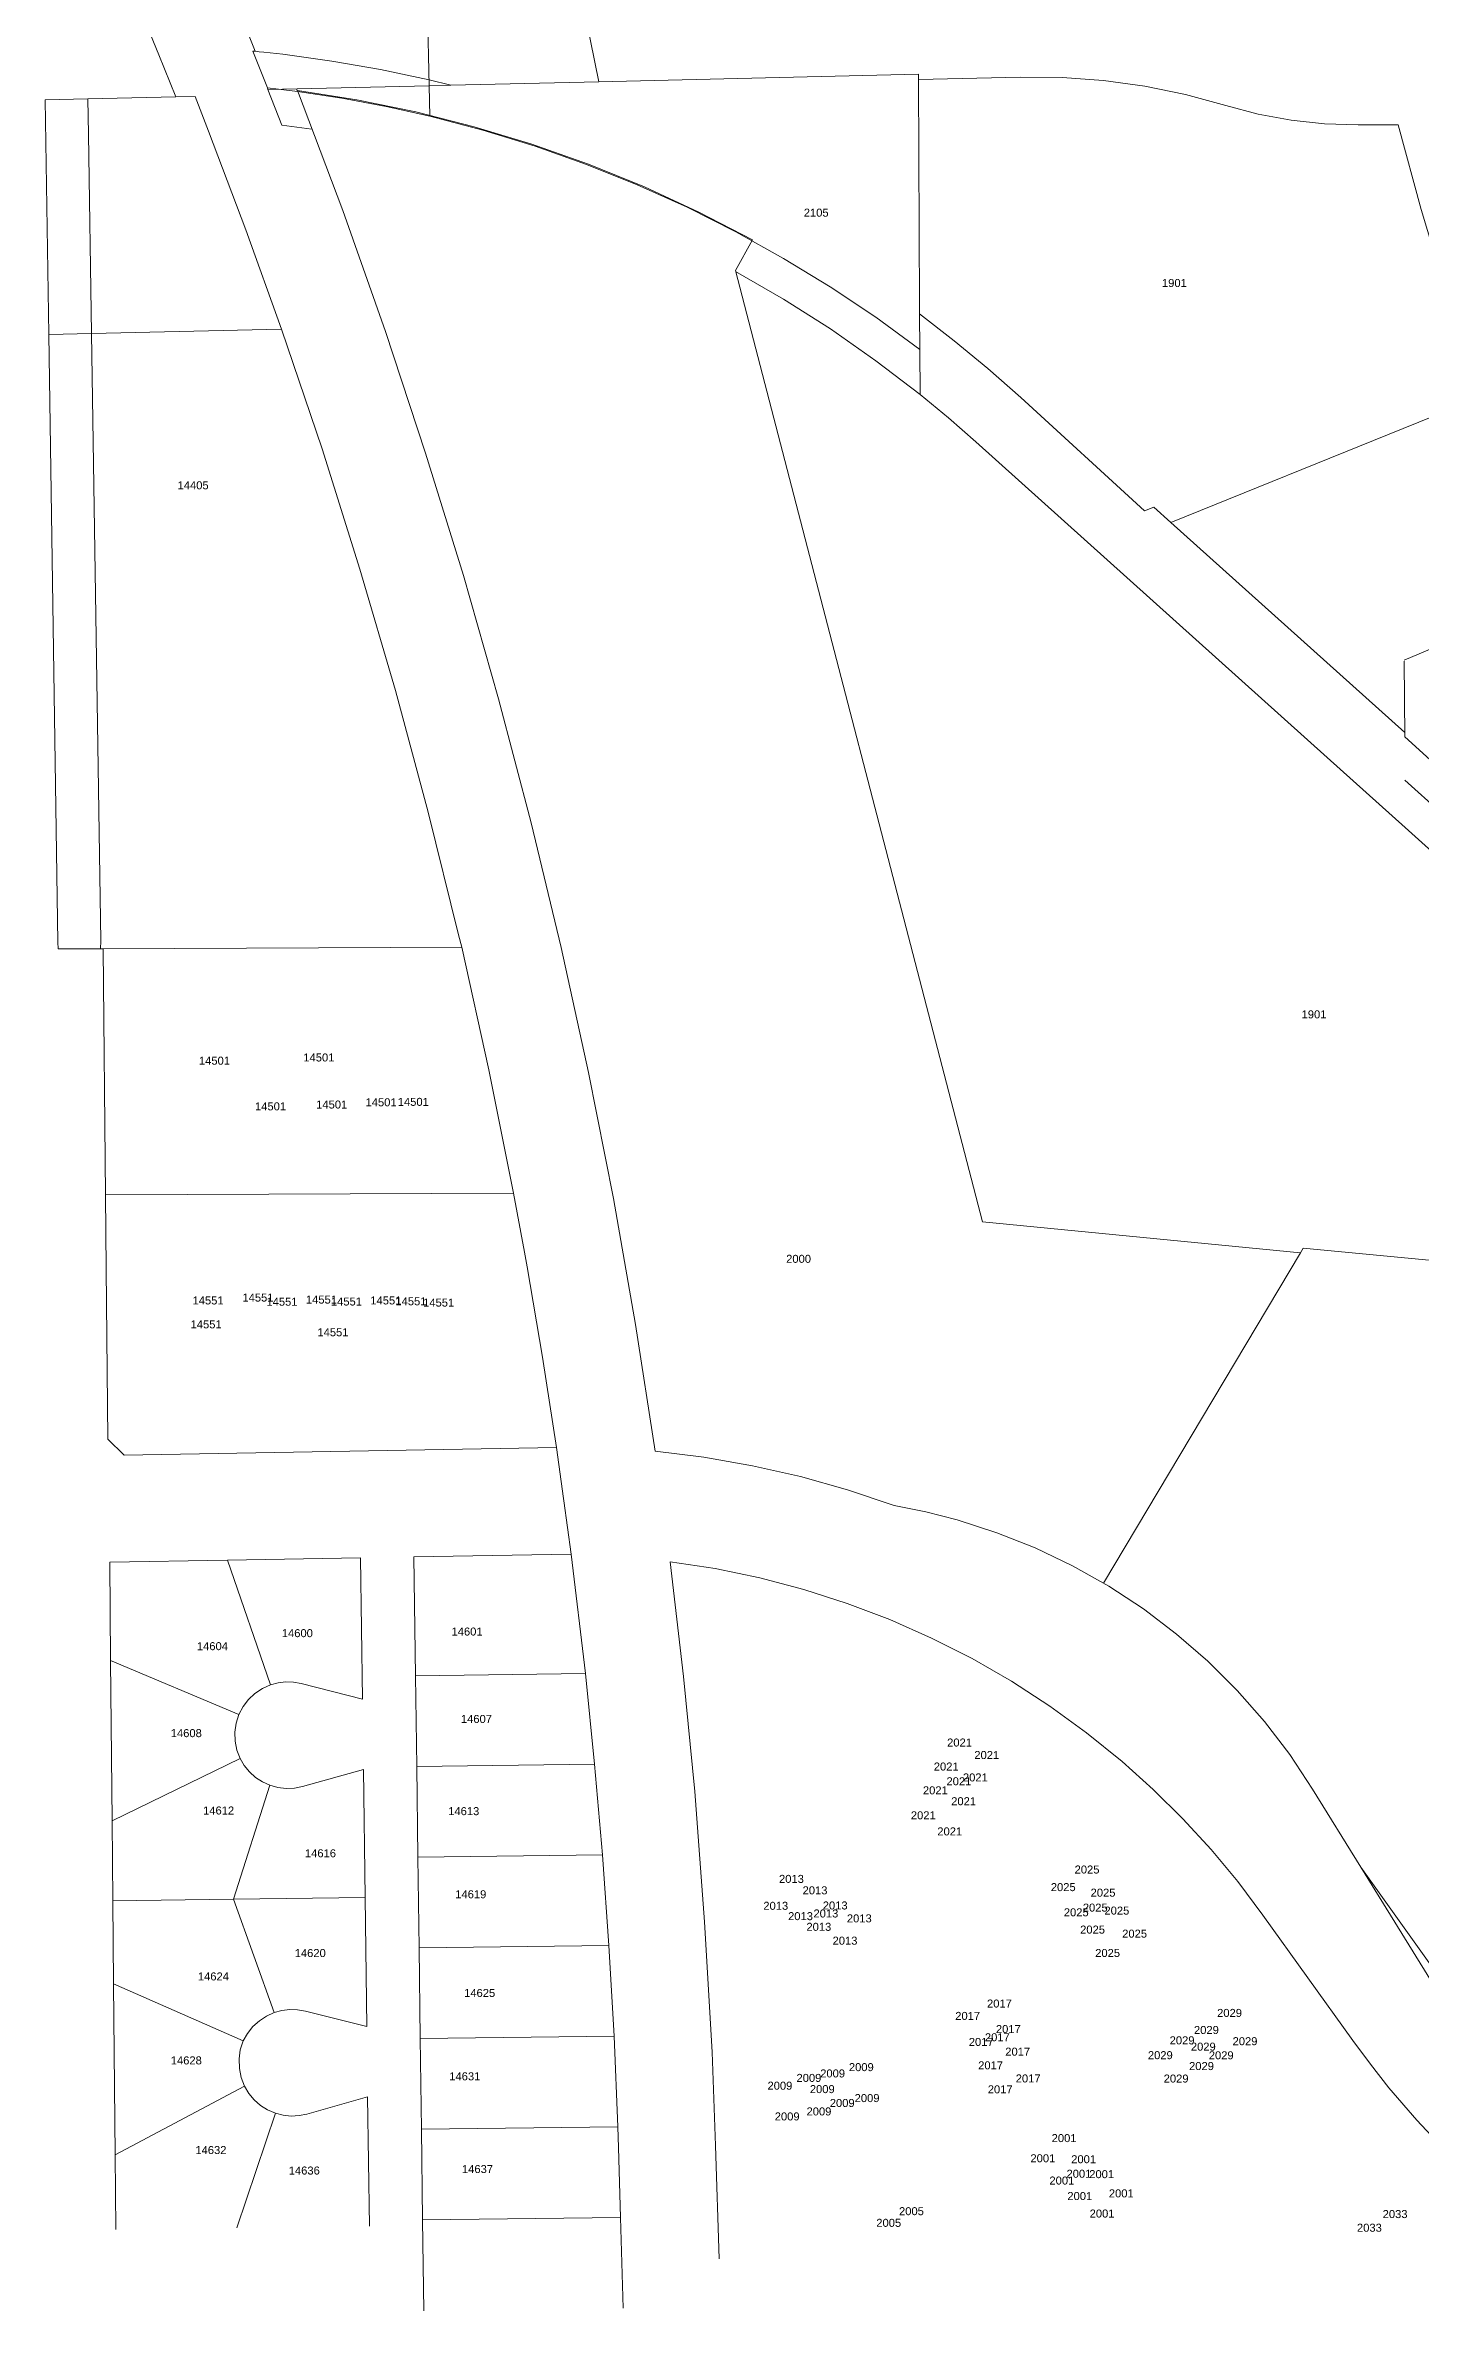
# Model space of a CAD drawing. Header units: feet. Extents: x 865220 to 5618803, y -2240498 to 1935234.
# Drawn here: x 2804456 to 2805746, y 962082 to 964205 of the extents above; entities that cross this region are included whole.
import ezdxf
from ezdxf.enums import TextEntityAlignment as Align

# ---------------------------------------------------------------- set-up
doc = ezdxf.new("R2010")
doc.units = ezdxf.units.FT
doc.header["$LTSCALE"] = 0.015
doc.header["$MEASUREMENT"] = 0
doc.layers.add('Dakota County Addresses', color=7, linetype='Continuous')
doc.layers.add('Dakota County Parcels', color=7, linetype='Continuous')
doc.styles.add('Dimensions 100', font='arial.ttf')

# ---------------------------------------------------------------- blocks, each defined once
blk = doc.blocks.new('ACMAP_ANN_TEMPLATE_Dakota County Addresses')
at = {"layer": 'Dakota County Addresses', "style": 'Dimensions 100'}
blk.add_attdef('DakotaCountyAddress', text='', height=50, dxfattribs=at).set_placement((0, 0), align=Align.CENTER)

msp = doc.modelspace()

# ---------------------------------------------------------------- linework, layer by layer
at = {"layer": 'Dakota County Parcels', "lineweight": 5}
for p, q in [((2804975.2, 964171), (2804957.9, 964257.1)), ((2804546.5, 964236), (2804562.8, 964196.4)), ((2804639.5, 964233.2), (2804653.1, 964199.6)), ((2804816.2, 964167.3), (2804814.6, 964237.3)), ((2804562.8, 964196.4), (2804578.6, 964156.9)), ((2804653.1, 964199.6), (2804650.8, 964199.8)), ((2804650.8, 964199.8), (2804664.5, 964165.3)), ((2804656.9, 964199.2), (2804653.1, 964199.6)), ((2804656.9, 964199.2), (2804661.3, 964198.7)), ((2804661.3, 964198.7), (2804679, 964196.8)), ((2805274.9, 964178), (2804975.2, 964171)), ((2805274.9, 964178), (2805274.9, 964173.1)), ((2805274.9, 964173.1), (2805370.5, 964175.3)), ((2804456.3, 964154.1), (2804496.3, 964155)), ((2804459.6, 963934.1), (2804456.3, 964154.1)), ((2804675.1, 964164), (2804664.5, 964165.3)), ((2804664.5, 964165.3), (2804665, 964163.8)), ((2804816.2, 964167.3), (2804665, 964163.8)), ((2804665, 964163.8), (2804678, 964130.5)), ((2804692.7, 964161.8), (2804675.1, 964164)), ((2804692.7, 964161.8), (2804691.7, 964164.4)), ((2804816.1, 964172.7), (2804836.5, 964167.8)), ((2804836.5, 964167.8), (2804816.2, 964167.3)), ((2804816.2, 964167.3), (2804816.9, 964138.7)), ((2804975.2, 964171), (2804836.5, 964167.8)), ((2805274.9, 964173.1), (2805275.9, 963961.4)), ((2804706.3, 964126.6), (2804678, 964130.5)), ((2805687, 964130.6), (2805724.7, 964130.7)), ((2805103.4, 963994.1), (2805119.2, 964023)), ((2805334.8, 963102.5), (2805103.4, 963994.1)), ((2805276, 963953.5), (2805275.9, 963961.4)), ((2804459.6, 963934.1), (2804499.6, 963935)), ((2804468.2, 963364.8), (2804459.6, 963934.1)), ((2804499.6, 963935), (2804677.9, 963939.2)), ((2804508.4, 963365.9), (2804499.6, 963935)), ((2805486.8, 963769), (2805370.7, 963875)), ((2805511.5, 963758.1), (2805729.3, 963846.1)), ((2805658, 963537.7), (2805328.8, 963833.6)), ((2805495.5, 963772.5), (2805486.8, 963769)), ((2805495.5, 963772.5), (2805511.5, 963758.1)), ((2805511.5, 963758.1), (2805730.7, 963561.2)), ((2805730.3, 963629), (2805891.6, 963696.9)), ((2805730.7, 963557.1), (2805730.3, 963628.1)), ((2805730.7, 963557.1), (2805754.5, 963535.7)), ((2805731.1, 963472.1), (2805658, 963537.7)), ((2805730.9, 963516.6), (2805765, 963486)), ((2805806.3, 963404.5), (2805731.1, 963472.1)), ((2804843.7, 963371.6), (2804846.7, 963360.1)), ((2804468.2, 963364.8), (2804468.3, 963358.3)), ((2804470.7, 963358.4), (2804468.3, 963358.3)), ((2804470.7, 963358.4), (2804508.2, 963358.5)), ((2804508.4, 963365.9), (2804508.2, 963358.5)), ((2804508.2, 963358.5), (2804510.7, 963358.5)), ((2804510.7, 963358.5), (2804846.7, 963360.1)), ((2804510.7, 963358.5), (2804512.9, 963127.9)), ((2804895.4, 963129.6), (2804512.9, 963127.9)), ((2804512.9, 963127.9), (2804513.5, 963058.6)), ((2804895.4, 963129.6), (2804905.6, 963074.1)), ((2805633, 963073.7), (2805334.8, 963102.5)), ((2804905.6, 963074.1), (2804908.1, 963060.4)), ((2805633, 963073.7), (2805448.4, 962764)), ((2805635.6, 963078), (2805633, 963073.7)), ((2805789.6, 963063.1), (2805635.6, 963078)), ((2804513.5, 963058.6), (2804515, 962898.8)), ((2804515, 962898.8), (2804530.2, 962884)), ((2804530.2, 962884), (2804935.4, 962891)), ((2804935.4, 962891), (2804942.1, 962843.4)), ((2805252, 962836.9), (2805208.5, 962851.5)), ((2804516.7, 962783.8), (2804627, 962785.7)), ((2804517.5, 962691.4), (2804516.7, 962783.8)), ((2804627, 962785.7), (2804751.9, 962787.8)), ((2804627, 962785.7), (2804667.5, 962668.8)), ((2804753.7, 962655.4), (2804751.9, 962787.8)), ((2804801.9, 962788.7), (2804949.3, 962791.2)), ((2804803.4, 962677.1), (2804801.9, 962788.7)), ((2804962.7, 962679.2), (2804949.3, 962791.2)), ((2804519, 962541.4), (2804517.5, 962691.4)), ((2804517.5, 962691.4), (2804637.8, 962640.9)), ((2804696.2, 962670), (2804753.7, 962655.4)), ((2804803.4, 962677.1), (2804962.7, 962679.2)), ((2804804.5, 962592.1), (2804803.4, 962677.1)), ((2804971.3, 962594.3), (2804962.7, 962679.2)), ((2804519, 962541.4), (2804638.9, 962599.7)), ((2804697.5, 962573.4), (2804754.5, 962589.5)), ((2804756.1, 962469.5), (2804754.5, 962589.5)), ((2804804.5, 962592.1), (2804971.3, 962594.3)), ((2804805.6, 962507.1), (2804804.5, 962592.1)), ((2804978.6, 962509.4), (2804971.3, 962594.3)), ((2804632.9, 962467.9), (2804666.7, 962574.6)), ((2805689.6, 962497.9), (2805644.4, 962571.1)), ((2804519.7, 962466.4), (2804519, 962541.4)), ((2804805.6, 962507.1), (2804978.6, 962509.4)), ((2804806.7, 962422.1), (2804805.6, 962507.1)), ((2804984.7, 962424.4), (2804978.6, 962509.4)), ((2805763.1, 962395.2), (2805689.6, 962497.9)), ((2805689.6, 962497.9), (2805800.7, 962317.8)), ((2804519.7, 962466.4), (2804632.9, 962467.9)), ((2804520.4, 962388.4), (2804519.7, 962466.4)), ((2804632.9, 962467.9), (2804756.1, 962469.5)), ((2804632.9, 962467.9), (2804671, 962361.6)), ((2804757.7, 962348.4), (2804756.1, 962469.5)), ((2805597.8, 962453), (2805682, 962335.5)), ((2804806.7, 962422.1), (2804984.7, 962424.4)), ((2804807.8, 962337.2), (2804806.7, 962422.1)), ((2804989.5, 962339.5), (2804984.7, 962424.4)), ((2804521.9, 962228.4), (2804520.4, 962388.4)), ((2804520.4, 962388.4), (2804641.7, 962335.1)), ((2804700.2, 962363), (2804757.7, 962348.4)), ((2804807.8, 962337.2), (2804989.5, 962339.5)), ((2804808.9, 962252.2), (2804807.8, 962337.2)), ((2804993, 962254.5), (2804989.5, 962339.5)), ((2805084.7, 962237.1), (2805081.4, 962324.4)), ((2804521.9, 962228.4), (2804643.1, 962292.5)), ((2804635.9, 962159.9), (2804672, 962267.2)), ((2804701.5, 962266.5), (2804758.5, 962282.6)), ((2804760.1, 962161.5), (2804758.5, 962282.6)), ((2804808.9, 962252.2), (2804993, 962254.5)), ((2804810, 962167.2), (2804808.9, 962252.2)), ((2804993.6, 962235), (2804993, 962254.5)), ((2804522.6, 962158.4), (2804521.9, 962228.4)), ((2804995.6, 962169.6), (2804993.6, 962235)), ((2805087.9, 962130.7), (2805084.7, 962237.1)), ((2804810, 962167.2), (2804995.6, 962169.6)), ((2804811.1, 962082.2), (2804810, 962167.2)), ((2804998.2, 962084.6), (2804995.6, 962169.6))]:
    msp.add_line(p, q, dxfattribs=at)
for points in [[(2804679, 964196.8), (2804725, 964190.4), (2804770.7, 964182.4), (2804816.1, 964172.7)], [(2805370.5, 964175.3), (2805409.5, 964174.9), (2805448.4, 964172.1), (2805487.1, 964166.8), (2805525.3, 964159), (2805563, 964148.8)], [(2804496.3, 964155), (2804578.6, 964156.9), (2804596.7, 964157.3)], [(2804499.6, 963935), (2804496.8, 964122), (2804496.3, 964155)], [(2804677.9, 963939.2), (2804644.4, 964032.2), (2804609.4, 964124.6), (2804596.7, 964157.3)], [(2805028.1, 962887.6), (2805009.7, 963006.3), (2804988.9, 963124.6), (2804965.6, 963242.5), (2804939.9, 963359.8), (2804911.8, 963476.6), (2804881.2, 963592.8), (2804848.3, 963708.3), (2804812.9, 963823.1), (2804775.2, 963937.1), (2804735.1, 964050.3), (2804692.7, 964162.7)], [(2805119.2, 964023), (2805069.1, 964048.9), (2805017.9, 964072.5), (2804965.6, 964093.7), (2804912.4, 964112.5), (2804858.4, 964128.8), (2804803.7, 964142.7), (2804748.4, 964154), (2804692.7, 964162.7)], [(2804816.9, 964138.7), (2804775.8, 964147.8), (2804734.4, 964155.5), (2804692.7, 964161.8)], [(2805276.1, 963920), (2805234.8, 963950.3), (2805192.2, 963978.8), (2805148.5, 964005.5), (2805103.7, 964030.4), (2805057.9, 964053.4), (2805011.2, 964074.5), (2804963.7, 964093.5), (2804915.4, 964110.6), (2804866.4, 964125.7), (2804816.9, 964138.7)], [(2805563, 964148.8), (2805593.4, 964140.7), (2805624.3, 964135), (2805655.6, 964131.6), (2805687, 964130.6)], [(2805724.7, 964130.7), (2805746, 964051.3), (2805769.8, 963972.5), (2805796, 963894.5)], [(2805276.4, 963878.1), (2805235, 963909.6), (2805192.4, 963939.4), (2805148.5, 963967.3), (2805103.4, 963993.2)], [(2805370.7, 963875), (2805340, 963902.2), (2805308.4, 963928.3), (2805276, 963953.5)], [(2805276, 963953.5), (2805276.1, 963920), (2805276.4, 963878.1)], [(2804843.7, 963371.6), (2804815.3, 963486.4), (2804784.5, 963600.7), (2804751.3, 963714.2), (2804715.8, 963827.1), (2804677.9, 963939.2)], [(2805328.8, 963833.6), (2805302.9, 963856.2), (2805276.4, 963878.1)], [(2805729.3, 963846.1), (2805802.7, 963875.8), (2805816.7, 963881.4)], [(2804846.7, 963360.1), (2804872.2, 963245.1), (2804895.4, 963129.6)], [(2804908.1, 963060.4), (2804922.4, 962975.8), (2804935.4, 962891)], [(2805208.5, 962851.5), (2805164.2, 962864), (2805119.2, 962874.1), (2805073.8, 962882), (2805028.1, 962887.6)], [(2804942.1, 962843.4), (2804942.5, 962841.1), (2804949.3, 962791.2)], [(2805311.3, 962823.3), (2805281.8, 962830.8), (2805252, 962836.9)], [(2805644.4, 962571.1), (2805622.9, 962603.4), (2805599.2, 962634.3), (2805573.6, 962663.5), (2805546, 962690.8), (2805516.7, 962716.3), (2805485.7, 962739.8), (2805453.3, 962761.1), (2805419.4, 962780.2), (2805384.4, 962797), (2805348.3, 962811.3), (2805311.3, 962823.3)], [(2805065.1, 962568.8), (2805054.5, 962676.5), (2805042.1, 962784)], [(2805465.7, 962596.9), (2805432.5, 962623.7), (2805397.9, 962648.8), (2805362.1, 962672), (2805325.1, 962693.3), (2805287, 962712.6), (2805247.9, 962729.8), (2805208, 962745), (2805167.4, 962758), (2805126.1, 962768.9), (2805084.3, 962777.6), (2805042.1, 962784)], [(2804667.5, 962668.8), (2804659.9, 962665.4), (2804652.9, 962660.7), (2804646.8, 962655), (2804641.7, 962648.3), (2804637.8, 962640.9)], [(2804696.2, 962670), (2804689.1, 962671.3), (2804681.8, 962671.5), (2804674.6, 962670.6), (2804667.5, 962668.8)], [(2804637.8, 962640.9), (2804635.2, 962632.8), (2804634, 962624.4), (2804634.2, 962615.9), (2804635.9, 962607.6), (2804638.9, 962599.7)], [(2804638.9, 962599.7), (2804642.8, 962593.1), (2804647.7, 962587.1), (2804653.3, 962582), (2804659.8, 962577.8), (2804666.7, 962574.6)], [(2805597.8, 962453), (2805574.2, 962484.3), (2805549.2, 962514.4), (2805522.7, 962543.2), (2805494.8, 962570.7), (2805465.7, 962596.9)], [(2804666.7, 962574.6), (2804674.3, 962572.5), (2804682, 962571.6), (2804689.8, 962571.9), (2804697.5, 962573.4)], [(2805081.4, 962324.4), (2805074.3, 962446.7), (2805065.1, 962568.8)], [(2804671, 962361.6), (2804663.7, 962358.2), (2804657, 962353.8), (2804651, 962348.4), (2804645.8, 962342.1), (2804641.7, 962335.1)], [(2804700.2, 962363), (2804692.9, 962364.3), (2804685.5, 962364.5), (2804678.2, 962363.6), (2804671, 962361.6)], [(2804641.7, 962335.1), (2804639.1, 962326.8), (2804638, 962318.1), (2804638.3, 962309.3), (2804640, 962300.7), (2804643.1, 962292.5)], [(2805682, 962335.5), (2805698.6, 962313.1), (2805715.9, 962291.2)], [(2804643.1, 962292.5), (2804647.1, 962285.7), (2804652.1, 962279.7), (2804658.1, 962274.5), (2804664.7, 962270.3), (2804672, 962267.2)], [(2805715.9, 962291.2), (2805742, 962260.6), (2805769.5, 962231.3), (2805798.3, 962203.2), (2805828.3, 962176.4), (2805859.4, 962151)], [(2804672, 962267.2), (2804679.2, 962265.4), (2804686.7, 962264.6), (2804694.2, 962265), (2804701.5, 962266.5)]]:
    msp.add_lwpolyline(points, dxfattribs=at)

# ---------------------------------------------------------------- block references
at = {"layer": 'Dakota County Addresses', "lineweight": 5, "xscale": 0.15, "yscale": 0.15, "zscale": 0.15}
for p, values in [((2805179, 964044.6), {'DakotaCountyAddress': '2105'}), ((2805514.8, 963978.7), {'DakotaCountyAddress': '1901'}), ((2804594.9, 963789.1), {'DakotaCountyAddress': '14405'}), ((2805645.7, 963293.3), {'DakotaCountyAddress': '1901'}), ((2804614.9, 963249.9), {'DakotaCountyAddress': '14501'}), ((2804712.8, 963252.9), {'DakotaCountyAddress': '14501'}), ((2804667.5, 963207.1), {'DakotaCountyAddress': '14501'}), ((2804724.8, 963208.8), {'DakotaCountyAddress': '14501'}), ((2804771.1, 963210.9), {'DakotaCountyAddress': '14501'}), ((2804801.3, 963211.3), {'DakotaCountyAddress': '14501'}), ((2805162.5, 963064.2), {'DakotaCountyAddress': '2000'}), ((2804608.9, 963025.2), {'DakotaCountyAddress': '14551'}), ((2804655.7, 963027.9), {'DakotaCountyAddress': '14551'}), ((2804678.2, 963024), {'DakotaCountyAddress': '14551'}), ((2804715.2, 963026), {'DakotaCountyAddress': '14551'}), ((2804738.6, 963024.2), {'DakotaCountyAddress': '14551'}), ((2804775.6, 963025.2), {'DakotaCountyAddress': '14551'}), ((2804799.1, 963024.4), {'DakotaCountyAddress': '14551'}), ((2804825.1, 963023.2), {'DakotaCountyAddress': '14551'}), ((2804607.1, 963002.8), {'DakotaCountyAddress': '14551'}), ((2804726, 962995.4), {'DakotaCountyAddress': '14551'}), ((2804692.6, 962713.4), {'DakotaCountyAddress': '14600'}), ((2804851.7, 962714.9), {'DakotaCountyAddress': '14601'}), ((2804613, 962701.2), {'DakotaCountyAddress': '14604'}), ((2804588.5, 962619.7), {'DakotaCountyAddress': '14608'}), ((2804860.5, 962633), {'DakotaCountyAddress': '14607'}), ((2805313.4, 962610.9), {'DakotaCountyAddress': '2021'}), ((2805338.9, 962599.2), {'DakotaCountyAddress': '2021'}), ((2805300.9, 962588.4), {'DakotaCountyAddress': '2021'}), ((2805328.2, 962578.2), {'DakotaCountyAddress': '2021'}), ((2805290.7, 962566.1), {'DakotaCountyAddress': '2021'}), ((2805312.8, 962574.6), {'DakotaCountyAddress': '2021'}), ((2805317.2, 962555.9), {'DakotaCountyAddress': '2021'}), ((2804618.8, 962547.2), {'DakotaCountyAddress': '14612'}), ((2804848.6, 962546.6), {'DakotaCountyAddress': '14613'}), ((2805279.4, 962542.7), {'DakotaCountyAddress': '2021'}), ((2805304.2, 962527.6), {'DakotaCountyAddress': '2021'}), ((2804714.3, 962507.1), {'DakotaCountyAddress': '14616'}), ((2805432.9, 962491.9), {'DakotaCountyAddress': '2025'}), ((2805155.8, 962483.1), {'DakotaCountyAddress': '2013'}), ((2805177.9, 962472.4), {'DakotaCountyAddress': '2013'}), ((2805410.6, 962475.4), {'DakotaCountyAddress': '2025'}), ((2805447.9, 962470.2), {'DakotaCountyAddress': '2025'}), ((2804855.2, 962468.7), {'DakotaCountyAddress': '14619'}), ((2805141.1, 962457.9), {'DakotaCountyAddress': '2013'}), ((2805164.3, 962448.2), {'DakotaCountyAddress': '2013'}), ((2805188.1, 962450.7), {'DakotaCountyAddress': '2013'}), ((2805196.8, 962458.2), {'DakotaCountyAddress': '2013'}), ((2805422.8, 962451.8), {'DakotaCountyAddress': '2025'}), ((2805440.6, 962456.2), {'DakotaCountyAddress': '2025'}), ((2805460.9, 962453.4), {'DakotaCountyAddress': '2025'}), ((2805181.5, 962438.2), {'DakotaCountyAddress': '2013'}), ((2805219.4, 962446.1), {'DakotaCountyAddress': '2013'}), ((2805438.1, 962435.6), {'DakotaCountyAddress': '2025'}), ((2805477.5, 962431.8), {'DakotaCountyAddress': '2025'}), ((2804704.7, 962413.6), {'DakotaCountyAddress': '14620'}), ((2805206, 962425.2), {'DakotaCountyAddress': '2013'}), ((2805452.2, 962413.7), {'DakotaCountyAddress': '2025'}), ((2804613.9, 962391.7), {'DakotaCountyAddress': '14624'}), ((2804863.5, 962376.2), {'DakotaCountyAddress': '14625'}), ((2805350.8, 962366.3), {'DakotaCountyAddress': '2017'}), ((2805321, 962354.7), {'DakotaCountyAddress': '2017'}), ((2805359.1, 962342.4), {'DakotaCountyAddress': '2017'}), ((2805566.5, 962357.5), {'DakotaCountyAddress': '2029'}), ((2805333.7, 962330.3), {'DakotaCountyAddress': '2017'}), ((2805348.8, 962334.7), {'DakotaCountyAddress': '2017'}), ((2805367.9, 962321.2), {'DakotaCountyAddress': '2017'}), ((2805522, 962331.8), {'DakotaCountyAddress': '2029'}), ((2805541.9, 962325.9), {'DakotaCountyAddress': '2029'}), ((2805544.8, 962341.5), {'DakotaCountyAddress': '2029'}), ((2805581, 962331), {'DakotaCountyAddress': '2029'}), ((2804588.5, 962313), {'DakotaCountyAddress': '14628'}), ((2805194.4, 962300.8), {'DakotaCountyAddress': '2009'}), ((2805221.3, 962306.7), {'DakotaCountyAddress': '2009'}), ((2805342.5, 962308.4), {'DakotaCountyAddress': '2017'}), ((2805501.6, 962317.9), {'DakotaCountyAddress': '2029'}), ((2805540.2, 962307.7), {'DakotaCountyAddress': '2029'}), ((2805558.7, 962317.8), {'DakotaCountyAddress': '2029'}), ((2804849.6, 962298.1), {'DakotaCountyAddress': '14631'}), ((2805145, 962289.3), {'DakotaCountyAddress': '2009'}), ((2805172.2, 962296.6), {'DakotaCountyAddress': '2009'}), ((2805184.7, 962286.1), {'DakotaCountyAddress': '2009'}), ((2805351.5, 962285.9), {'DakotaCountyAddress': '2017'}), ((2805377.7, 962296.1), {'DakotaCountyAddress': '2017'}), ((2805516.4, 962296), {'DakotaCountyAddress': '2029'}), ((2805151.8, 962260.5), {'DakotaCountyAddress': '2009'}), ((2805181.6, 962265.2), {'DakotaCountyAddress': '2009'}), ((2805203.4, 962273.1), {'DakotaCountyAddress': '2009'}), ((2805226.7, 962277.7), {'DakotaCountyAddress': '2009'}), ((2805411.4, 962240.2), {'DakotaCountyAddress': '2001'}), ((2804611.6, 962229), {'DakotaCountyAddress': '14632'}), ((2805391.5, 962221.3), {'DakotaCountyAddress': '2001'}), ((2805429.7, 962220.4), {'DakotaCountyAddress': '2001'}), ((2804699.1, 962209.8), {'DakotaCountyAddress': '14636'}), ((2804861.5, 962211.2), {'DakotaCountyAddress': '14637'}), ((2805409.3, 962200.4), {'DakotaCountyAddress': '2001'}), ((2805425.3, 962206.8), {'DakotaCountyAddress': '2001'}), ((2805446.6, 962206.4), {'DakotaCountyAddress': '2001'}), ((2805426.1, 962185.9), {'DakotaCountyAddress': '2001'}), ((2805465, 962188.4), {'DakotaCountyAddress': '2001'}), ((2805247, 962160.8), {'DakotaCountyAddress': '2005'}), ((2805268.3, 962171.7), {'DakotaCountyAddress': '2005'}), ((2805447, 962169.5), {'DakotaCountyAddress': '2001'}), ((2805697.6, 962156.2), {'DakotaCountyAddress': '2033'}), ((2805721.7, 962169), {'DakotaCountyAddress': '2033'})]:
    msp.add_blockref('ACMAP_ANN_TEMPLATE_Dakota County Addresses', p, dxfattribs=at).add_auto_attribs(values)

doc.saveas('drawing.dxf')
